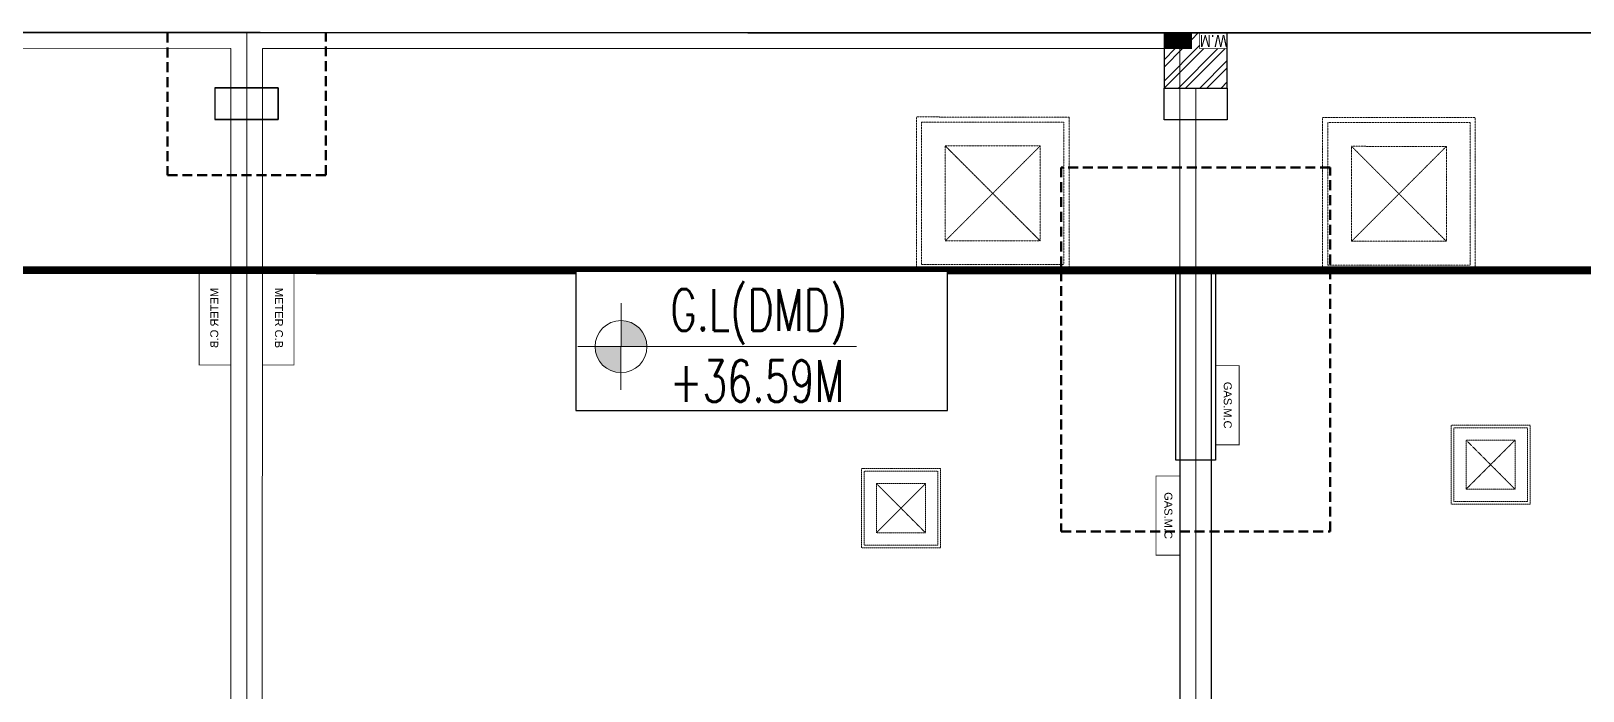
# Model space of a CAD drawing. Header units: centimetres. Extents: x -6122352 to 6876996, y -1694241 to 2592194.
# Drawn here: x 114826 to 124638, y -22328 to -18159 of the extents above; entities that cross this region are included whole.
import ezdxf
from ezdxf.enums import TextEntityAlignment as Align
from ezdxf.xclip import XClip

# ---------------------------------------------------------------- set-up
doc = ezdxf.new("R2010")
doc.units = ezdxf.units.CM
doc.header["$MEASUREMENT"] = 0
doc.header["$XCLIPFRAME"] = 2
for name, pattern in [('23585-XR-AR-END-SETTING OUT PLAN$0$HIDDEN', [0.375, 0.25, -0.125]), ('DASHED2', [0.375, 0.25, -0.125]), ('XR-AR-END-SETTING OUT PLAN$0$23261-XR-AR-SI-GF$0$HIDDEN', [0.375, 0.25, -0.125])]:
    doc.linetypes.add(name, pattern=pattern)
doc.layers.add('08-Compound Wall-4', color=7, linetype='Continuous', lineweight=25, true_color=0xff4405)
doc.layers.add('23585-XR-AR-DAMAC PLOT LIMITS$0$1-End units', color=7, linetype='Continuous', lineweight=5, true_color=0xf8991e)
for name, color, linetype in [('23585-XR-AR-BOUNDARY WALLS AND SETBACKS$0$setback', 7, 'XR-AR-END-SETTING OUT PLAN$0$23261-XR-AR-SI-GF$0$HIDDEN'), ('23585-XR-AR-END-ANNO-GF$0$XR-END-GROUND FLOOR PLAN$0$XR-MIDDLE-GROUND FLOOR PLAN$0$-LPG-CABINET', 6, 'Continuous'), ('23585-XR-AR-MID-ANNO-GF$0$945-4P-1-101-GROUND FLOOR PLAN$0$XR-MIDDLE-GROUND FLOOR PLAN$0$XR-MIDDLE-GROUND FLOOR PLAN$0$-LPG-CABINET', 6, 'Continuous'), ('@MI-MEP', 7, 'Continuous'), ('@MI-REF LAYER', 7, 'Continuous'), ('B_TH_4', 7, 'Continuous'), ('XR-AR-MID-SETTING OUT FOR MASTER$0$23585-XR-AR-MID-GROUND FLOOR$0$GS-HATCH-FLOOR TILE', 251, 'Continuous'), ('XREF1$0$S-LEVELS', 2, 'Continuous'), ('XREF1$0$TYPICAL NEW PROFILE', 3, 'Continuous')]:
    doc.layers.add(name, color=color, linetype=linetype)
for name, color, linetype, lineweight in [('23585-XR-AR-DAMAC PLOT LIMITS$0$1-Mid units', 41, 'Continuous', 5), ('23585-XR-AR-END-ANNO-GF$0$XR-END-GROUND FLOOR PLAN$0$XR-MIDDLE-GROUND FLOOR PLAN$0$S-ANNO-TXT', 3, 'Continuous', 25), ('23585-XR-AR-END-SETTING OUT PLAN$0$A-FLOR-UNDR', 8, '23585-XR-AR-END-SETTING OUT PLAN$0$HIDDEN', 5), ('23585-XR-AR-MID-ANNO-GF$0$945-4P-1-101-GROUND FLOOR PLAN$0$XR-MIDDLE-GROUND FLOOR PLAN$0$XR-MIDDLE-GROUND FLOOR PLAN$0$-DR-RW', 6, 'Continuous', 5), ('23585-XR-AR-MID-ANNO-GF$0$945-4P-1-101-GROUND FLOOR PLAN$0$XR-MIDDLE-GROUND FLOOR PLAN$0$XR-MIDDLE-GROUND FLOOR PLAN$0$S-ANNO-TXT', 3, 'Continuous', 25), ('@ Foundations', 4, 'DASHED2', 50), ('A-ANNO-TEXT', 3, 'Continuous', 25), ('A-FLOR-XREF', 7, 'Continuous', 9), ('A-WALL', 7, 'Continuous', 30), ('A-WALL-PATT', 8, 'Continuous', 5), ('XR-AR-END-SETTING OUT PLAN$0$23585-XR-AR-END-GROUND FLOOR$0$S-COLS', 51, 'Continuous', 40), ('XR-AR-END-SETTING OUT PLAN$0$23585-XR-AR-END-GROUND FLOOR$0$S-COLS-PATT', 8, 'Continuous', 5), ('XR-AR-MID-SETTING OUT FOR MASTER$0$23585-XR-AR-MID-GROUND FLOOR$0$A-FLOR-PATT', 8, 'Continuous', 5), ('XR-AR-MID-SETTING OUT FOR MASTER$0$23585-XR-AR-MID-GROUND FLOOR$0$S-COLS', 51, 'Continuous', 40), ('XR-END-GROUND FLOOR PLAN$0$XR-END-GROUND FLOOR PLAN$0$A-FLOR-PATT_EXT', 8, 'Continuous', 5), ('XR-END-GROUND FLOOR PLAN$0$XR-MIDDLE TYPE 2-GROUND FLOOR PLAN$0$XR-MIDDLE-GROUND FLOOR PLAN$0$-DR-RW', 6, 'Continuous', 5), ('XR-END-GROUND FLOOR PLAN$0$XR-MIDDLE TYPE 2-GROUND FLOOR PLAN$0$XR-MIDDLE-GROUND FLOOR PLAN$0$S-ANNO-TXT', 3, 'Continuous', 25), ('XREF1$0$36-TAGLVL', 23, 'Continuous', 9)]:
    doc.layers.add(name, color=color, linetype=linetype, lineweight=lineweight)
doc.styles.add('23585-XR-AR-END-ANNO-GF$0$SDC-TEXT', font='arial.ttf')
doc.styles.add('23585-XR-AR-MID-ANNO-GF$0$SDC-TEXT', font='arial.ttf')
doc.styles.add('XR-END-GROUND FLOOR PLAN$0$XR-MIDDLE TYPE 2-GROUND FLOOR PLAN$0$XR-MIDDLE-GROUND FLOOR PLAN$0$Arial_1', font='arial.ttf', dxfattribs={"height": 0.00295059880239521})
doc.styles.add('XREF1$0$DLT_TEXT', font='romans.shx', dxfattribs={"width": 0.7})

# ---------------------------------------------------------------- blocks, each defined once
blk = doc.blocks.new('23585-XR-AR-BOUNDARY WALLS AND SETBACKS')
at = {"layer": '23585-XR-AR-BOUNDARY WALLS AND SETBACKS$0$setback', "ltscale": 40, "const_width": 0.05}
blk.add_lwpolyline([(496482.7465575228, 2768938.266069014), (496468.3693618508, 2768951.439640108), (496472.5242740114, 2768955.974177996), (496476.5774013817, 2768960.39789873), (496480.6310491082, 2768964.821550814), (496484.6844491076, 2768969.245350815), (496488.7378421992, 2768973.669143274), (496492.8907719729, 2768978.201506046), (496507.268439416, 2768965.02861297), (496503.11500178, 2768960.495598367), (496499.0616017811, 2768956.071798366), (496495.0082017799, 2768951.647998367), (496490.9548017806, 2768947.224198367), (496486.9014429426, 2768942.800443289)], close=True, dxfattribs=at)
blk = doc.blocks.new('A$C9d9485f6')
at = {"layer": 'A-ANNO-TEXT', "rotation": 312.4881850805905}
blk.add_blockref('23585-XR-AR-BOUNDARY WALLS AND SETBACKS', (-2377088.534775567, -1504219.252137818), dxfattribs=at)
blk = doc.blocks.new('23585-XR-AR-DAMAC PLOT LIMITS')
at = {"layer": '23585-XR-AR-DAMAC PLOT LIMITS$0$1-End units', "color": 251, "true_color": 0x636466}
blk.add_lwpolyline([(496511.5071, 2768965.2139), (496505.3268999998, 2768958.468900001), (496487.6319000004, 2768974.682499999), (496493.8114999998, 2768981.4267)], close=True, dxfattribs=at)
at = {"layer": '23585-XR-AR-DAMAC PLOT LIMITS$0$1-Mid units', "color": 251, "true_color": 0x636466}
for points in [[(496501.2735000001, 2768954.0451), (496483.5784999998, 2768970.2587), (496487.6319000004, 2768974.682499999), (496505.3268999998, 2768958.468900001)], [(496497.2200999996, 2768949.621300001), (496479.5251000002, 2768965.834899999), (496483.5784999998, 2768970.2587), (496501.2735000001, 2768954.0451)]]:
    blk.add_lwpolyline(points, close=True, dxfattribs=at)
blk = doc.blocks.new('A$Cf093b529')
at = {"layer": 'A-ANNO-TEXT'}
blk.add_blockref('23585-XR-AR-DAMAC PLOT LIMITS', (-495391.9901121984, -2768603.441896566), dxfattribs=at)
blk = doc.blocks.new('XR-AR-END-SETTING OUT PLAN$0$23585-XR-AR-END-GROUND FLOOR$0$A$C75a8815d')
at = {"layer": 'XR-AR-END-SETTING OUT PLAN$0$23585-XR-AR-END-GROUND FLOOR$0$S-COLS', "color": 252, "lineweight": 30}
for points in [[(6024.964285135269, -3999.999947786331), (6024.964285135269, -2799.999948263168), (6274.964284658432, -2799.999948740005), (6274.964285373688, -3999.999948263168)], [(5949.870653390884, -4949.998572587967), (6349.870653390884, -4949.998572349548), (6349.870653867722, -5149.998572349548), (5949.870653629303, -5149.99857211113)]]:
    blk.add_lwpolyline(points, close=True, dxfattribs=at)
blk = doc.blocks.new('23585-XR-AR-END-SETTING OUT PLAN$0$MH-800')
at = {"ltscale": 5}
for p, q in [((-294.2866479934596, -650.7456844130211), (305.7133520064239, -50.74568441302017)), ((-294.2866479934596, -50.74568441302108), (305.7133520064239, -650.7456844130202))]:
    blk.add_line(p, q, dxfattribs=at)
for points in [[(-476.9225677270265, 131.8902353205449), (-476.9225677270265, -833.381604146587), (488.3492717399907, -833.381604146588), (488.3492717399907, 131.8902353205449)], [(-444.2866479934597, 99.25431558697892), (-444.2866479934596, -800.7456844130211), (455.7133520064239, -800.7456844130202), (455.7133520064241, 99.2543155869771)], [(-294.2866479934596, -50.74568441302108), (-294.2866479934596, -650.7456844130211), (305.7133520064239, -650.7456844130202), (305.7133520064239, -50.74568441302017)]]:
    blk.add_lwpolyline(points, close=True, dxfattribs=at)
blk = doc.blocks.new('A$Cb2291f53')
blk.add_wipeout([(-200.00083404560428, 0.45032184000598363), (199.99916595409016, 0.45032184000598363), (199.99374185594934, 350.2358142019075), (-200.0062581437451, 350.2358142019075)])
at = {"layer": 'A-WALL-PATT'}
h = blk.add_hatch(dxfattribs=at)
h.set_pattern_fill('ANSI32', color=252, scale=10)
h.set_pattern_definition([(44.99999999999999, (-9150.002121202524, -3.605964593589306e-08), (-67.3519209080187, 67.3519209080187), []), (44.99999999999999, (-9105.100821202523, -3.605964593589306e-08), (-67.3519209080187, 67.3519209080187), [])])
h.paths.add_polyline_path([(-200.000834057435, 350.2358142078083), (-200.0008340456043, 99.99997110869299), (-25.08044399994833, 99.9999705669834), (-25.08044400054496, -2.657325239852071e-07), (24.99742407832673, 0.4503218400059268), (24.99742407832673, 100.4503218400059), (199.9991659493535, 100.4503218483005), (199.999165942274, 350.2358141960067)])
at = {"layer": 'A-WALL'}
blk.add_lwpolyline([(-200.0008340456043, 0.4503218400059268), (199.9991659540901, 0.4503218400059268), (199.9937418559493, 350.2358142019075), (-200.0062581437451, 350.2358142019075)], close=True, dxfattribs=at)
at = {"layer": 'XR-END-GROUND FLOOR PLAN$0$XR-END-GROUND FLOOR PLAN$0$A-FLOR-PATT_EXT'}
blk.add_line((100.0021185953301, 0), (-100.0021185953301, 0), dxfattribs=at)
at = {"layer": 'XR-END-GROUND FLOOR PLAN$0$XR-MIDDLE TYPE 2-GROUND FLOOR PLAN$0$XR-MIDDLE-GROUND FLOOR PLAN$0$-DR-RW', "ltscale": 100, "const_width": 5}
for points in [[(-200.0008340753848, -1.630542101338506e-07), (-200.0008340747809, 99.9999712113713), (-25.0804440291322, 99.9999712113713), (-25.08044402972882, -1.630542101338506e-07)], [(24.99742404915014, -6.913469405844808e-07), (24.99742404974677, 99.99997068307857), (199.9178140954027, 99.99997068307857), (199.9178140947988, -6.913469405844808e-07)]]:
    blk.add_lwpolyline(points, close=True, dxfattribs=at)
at = {"layer": 'XR-END-GROUND FLOOR PLAN$0$XR-MIDDLE TYPE 2-GROUND FLOOR PLAN$0$XR-MIDDLE-GROUND FLOOR PLAN$0$S-ANNO-TXT', "style": 'XR-END-GROUND FLOOR PLAN$0$XR-MIDDLE TYPE 2-GROUND FLOOR PLAN$0$XR-MIDDLE-GROUND FLOOR PLAN$0$Arial_1', "width": 0.8}
for p in [(-112.1458292370589, 52.01606430610263), (112.8524288874687, 52.0160637778099)]:
    blk.add_text('W.M', height=75, dxfattribs=at).set_placement(p, align=Align.MIDDLE)
blk = doc.blocks.new('XR-AR-END-SETTING OUT PLAN')
at = {"layer": '08-Compound Wall-4', "ltscale": 100}
blk.add_lwpolyline([(9050.103267982602, 5499.998775005341), (9050.09251640737, 1499.998362064362), (9250.094742581248, 1499.998362064362), (9250.109640672803, 5500)], dxfattribs=at)
at = {"layer": '23585-XR-AR-END-ANNO-GF$0$XR-END-GROUND FLOOR PLAN$0$XR-MIDDLE-GROUND FLOOR PLAN$0$-LPG-CABINET', "ltscale": 100, "const_width": 5}
blk.add_lwpolyline([(9024.997055258737, 2603.310094525569), (9024.997055258737, 2103.310094525569), (8874.997055258737, 2103.310094525569), (8874.997055258737, 2603.310094525569)], close=True, dxfattribs=at)
at = {"layer": '23585-XR-AR-END-SETTING OUT PLAN$0$A-FLOR-UNDR', "color": 8, "ltscale": 100, "xscale": -0.5182770836547854, "yscale": 0.5182770836547854, "zscale": 0.5182770836547854, "rotation": 270.0000009865863}
blk.add_blockref('23585-XR-AR-END-SETTING OUT PLAN$0$MH-800', (7466.668796461127, 2725.294538202917, -0.003005374467380919), dxfattribs=at)
at = {"layer": '23585-XR-AR-END-SETTING OUT PLAN$0$A-FLOR-UNDR', "color": 8, "ltscale": 100, "xscale": -1, "rotation": 270.0000009865863}
blk.add_blockref('23585-XR-AR-END-SETTING OUT PLAN$0$MH-800', (8215.359033365876, 1011.689828328039), dxfattribs=at)
at = {"layer": 'XR-AR-END-SETTING OUT PLAN$0$23585-XR-AR-END-GROUND FLOOR$0$S-COLS-PATT', "color": 8}
blk.add_blockref('XR-AR-END-SETTING OUT PLAN$0$23585-XR-AR-END-GROUND FLOOR$0$A$C75a8815d', (3000.129344239831, 5499.998310089111), dxfattribs=at)
at = {"layer": '23585-XR-AR-END-ANNO-GF$0$XR-END-GROUND FLOOR PLAN$0$XR-MIDDLE-GROUND FLOOR PLAN$0$S-ANNO-TXT', "style": '23585-XR-AR-END-ANNO-GF$0$SDC-TEXT'}
blk.add_text('GAS.M.C', height=50, rotation=90, dxfattribs=at).set_placement((8947.053550351517, 2352.897616613915), align=Align.MIDDLE)
at = {"layer": 'A-FLOR-XREF'}
blk.add_blockref('A$Cb2291f53', (9150.221544450473, -2.761050109256757e-05), dxfattribs=at)
blk = doc.blocks.new('END UNIT')
at = {"xscale": 0.001, "yscale": 0.001, "zscale": 0.001}
blk.add_blockref('XR-AR-END-SETTING OUT PLAN', (-9.150201729830158, 0), dxfattribs=at)
blk = doc.blocks.new('XR-AR-MID-SETTING OUT FOR MASTER$0$23585-XR-AR-MID-GROUND FLOOR$0$945-4P-1-101-GROUND FLOOR PLAN$0$XR-MIDDLE-CAR PARK HATCH')
at = {"layer": 'XR-AR-MID-SETTING OUT FOR MASTER$0$23585-XR-AR-MID-GROUND FLOOR$0$A-FLOR-PATT'}
blk.add_lwpolyline([(9250.002853021142, 100.0129149327577), (9249.99679574091, 5500.000000009181), (15050.00005108526, 5502.664669244065), (15050.00005108526, 100.450321876061)], close=True, dxfattribs=at)
blk = doc.blocks.new('XR-AR-MID-SETTING OUT FOR MASTER$0$23585-XR-AR-MID-GROUND FLOOR$0$A$C08698786')
at = {"layer": 'XR-AR-MID-SETTING OUT FOR MASTER$0$23585-XR-AR-MID-GROUND FLOOR$0$S-COLS', "color": 252, "lineweight": 30}
for points in [[(-200.1009931564331, 549.9997375011444), (199.8990068435669, 549.9997372627258), (199.8990068435669, 349.999737739563), (-200.1009931564331, 349.9997375011444)], [(5799.899006843567, 549.9997372627258), (6199.899006605148, 549.9997370243073), (6199.899006843567, 349.9997375011444), (5799.899006843567, 349.9997372627258)]]:
    blk.add_lwpolyline(points, close=True, dxfattribs=at)
blk = doc.blocks.new('XR-AR-MID-SETTING OUT FOR MASTER')
at = {"layer": '23585-XR-AR-MID-ANNO-GF$0$945-4P-1-101-GROUND FLOOR PLAN$0$XR-MIDDLE-GROUND FLOOR PLAN$0$XR-MIDDLE-GROUND FLOOR PLAN$0$-DR-RW', "ltscale": 100, "const_width": 5}
blk.add_lwpolyline([(5900.05176121055, 1500.450321767838), (5700.05176121055, 1500.450321767838), (5700.05176121055, 2100.450321767838), (5900.05176121055, 2100.450321767838)], close=True, dxfattribs=at)
at = {"layer": '23585-XR-AR-MID-ANNO-GF$0$945-4P-1-101-GROUND FLOOR PLAN$0$XR-MIDDLE-GROUND FLOOR PLAN$0$XR-MIDDLE-GROUND FLOOR PLAN$0$-LPG-CABINET', "ltscale": 100, "const_width": 5}
blk.add_lwpolyline([(250.0585004000168, 3300.452212361579), (250.0585004000168, 2800.452212361579), (100.0585004000168, 2800.452212361579), (100.0585004000168, 3300.452212361579)], close=True, dxfattribs=at)
at = {"layer": '08-Compound Wall-4', "ltscale": 100}
blk.add_blockref('XR-AR-MID-SETTING OUT FOR MASTER$0$23585-XR-AR-MID-GROUND FLOOR$0$945-4P-1-101-GROUND FLOOR PLAN$0$XR-MIDDLE-CAR PARK HATCH', (-9150.000085264444, 0.1875896453857422), dxfattribs=at)
at = {"layer": '23585-XR-AR-END-SETTING OUT PLAN$0$A-FLOR-UNDR', "color": 8, "ltscale": 100, "xscale": -0.5182770836547854, "yscale": 0.5182770836547854, "zscale": 0.5182770836547854, "rotation": 270.0000009865863}
blk.add_blockref('23585-XR-AR-END-SETTING OUT PLAN$0$MH-800', (2044.600959901667, 3001.106258045715, -0.002995261741824737), dxfattribs=at)
at = {"layer": '23585-XR-AR-END-SETTING OUT PLAN$0$A-FLOR-UNDR', "color": 8, "ltscale": 100, "xscale": -1, "rotation": 270.0000009865863}
blk.add_blockref('23585-XR-AR-END-SETTING OUT PLAN$0$MH-800', (1633.529236924, 1009.498782204852), dxfattribs=at)
at = {"layer": 'XR-AR-MID-SETTING OUT FOR MASTER$0$23585-XR-AR-MID-GROUND FLOOR$0$GS-HATCH-FLOOR TILE', "color": 8}
blk.add_blockref('XR-AR-MID-SETTING OUT FOR MASTER$0$23585-XR-AR-MID-GROUND FLOOR$0$A$C08698786', (-1.490116119384766e-07, 0), dxfattribs=at)
at = {"layer": '23585-XR-AR-MID-ANNO-GF$0$945-4P-1-101-GROUND FLOOR PLAN$0$XR-MIDDLE-GROUND FLOOR PLAN$0$XR-MIDDLE-GROUND FLOOR PLAN$0$S-ANNO-TXT', "color": 3, "style": '23585-XR-AR-MID-ANNO-GF$0$SDC-TEXT'}
for s, p in [('GAS.M.C', (172.1149954927678, 3050.039734449925)), ('METER C.B', (5795.544322382313, 1802.866097628541))]:
    blk.add_text(s, height=50, rotation=90, dxfattribs=at).set_placement(p, align=Align.MIDDLE)
blk = doc.blocks.new('MID UNIT')
at = {"xscale": 0.001, "yscale": 0.001, "zscale": 0.001}
blk.add_blockref('XR-AR-MID-SETTING OUT FOR MASTER', (0, 0), dxfattribs=at)
blk = doc.blocks.new('TH_4')
blk.add_blockref('END UNIT', (495802.3053798428, 2769130.514097063))
blk.add_blockref('MID UNIT', (495802.3053798428, 2769130.514097063))
at = {"xscale": -1}
blk.add_blockref('MID UNIT', (495814.3053798475, 2769130.514097063), dxfattribs=at)
blk = doc.blocks.new('A$C780da55d')
at = {"layer": 'B_TH_4', "xscale": 1.000039159572381, "yscale": 1.000039159572381, "zscale": 1.000039159572381}
blk.add_blockref('TH_4', (-495814.0704651335, -2769239.302089663), dxfattribs=at)
blk = doc.blocks.new('23585-XR-AR-MALDIVE-2$0$TH_4')
blk.add_blockref('A$C780da55d', (495794.655359471, 2769130.864096801))
at = {"layer": '@ Foundations', "linetype": 'DASHED2', "ltscale": 0.25}
blk.add_lwpolyline([(495801.4554292943, 2769131.364759291), (495803.1554292943, 2769131.364759291), (495803.1554292943, 2769133.66475929), (495801.4554292943, 2769133.66475929)], close=True, dxfattribs=at)
at = {"layer": '@ Foundations', "linetype": 'DASHED2', "ltscale": 0.25, "elevation": -5.795124248494133e-09}
blk.add_lwpolyline([(495808.8061370627, 2769131.41405448), (495807.805326706, 2769131.41405448), (495807.8049481167, 2769130.51405448), (495808.8057584733, 2769130.51405448)], close=True, dxfattribs=at)
blk = doc.blocks.new('A$Ca180d4cc')
at = {"color": 1, "true_color": 0xeb0000, "const_width": 0.01}
blk.add_lwpolyline([(33.14810496848077, 0.0001849504187703133), (27.14823525026441, -2.328306436538696e-10), (21.14824276231229, 0.0002450824249535799), (15.14823792874813, 0.0002075904048979282), (9.148233095183969, 0.0001700997818261385), (0.001010030508041382, 0.0001753086689859629), (0, 23.9999491032213), (9.14821824291721, 24.00004197121598), (15.14822307694703, 24.00007946440019), (21.14822790957987, 24.00011695502326), (27.1482327436097, 24.00015444657765), (33.14823757577688, 24.00019193859771), (42.29828637372702, 24.00006328010932), (42.2983012245968, 0.0001914068125188351)], close=True, dxfattribs=at)
blk = doc.blocks.new('XREF1$0$LVL  ATTR')
at = {"color": 7}
blk.add_wipeout([(-0.33727806633866564, 0.38352486299273547), (1.8973092599409713, 0.38352486299273547), (1.8973092599409713, -0.45047952129880775), (-0.33727806633866564, -0.4504795212988073)], dxfattribs=at)
at = {"layer": 'XREF1$0$36-TAGLVL', "extrusion": (-4.888139810645865e-07, 1.406522031717416e-17, 0.9999999999998805)}
h = blk.add_hatch(color=252, dxfattribs=at)
h.paths.add_polyline_path([(-0.06536514837319736, 0.1562500046566129, 0.4142135623730951), (-0.2216151483731973, 4.656612873077392e-09), (-0.06536514837319736, 4.656612873077392e-09)])
h.paths.add_polyline_path([(0.09088485162680264, 4.656612873077392e-09), (-0.06536514837319736, 4.656612873077392e-09), (-0.06536514837319736, -0.1562499953433871, 0.4142135623730951)])
at = {"layer": 'XREF1$0$36-TAGLVL', "extrusion": (-4.888139810645865e-07, 1.406522031717408e-17, 0.9999999999998805)}
for p, q in [((-0.06536515014719235, -0.2604166821887048), (-0.06536515014719235, 0.2604166511446238)), ((1.351057254982072, -1.396983861923218e-08, 5.262988010916589e-07), (-0.3253053234689158, -1.396983861923218e-08, -1.018362459642307e-07))]:
    blk.add_line(p, q, dxfattribs=at)
blk.add_circle((-0.06536514830387681, -4.494034574497252e-25, 3.195139836529895e-08), 0.15625, dxfattribs=at)
at = {"layer": 'XREF1$0$S-LEVELS', "color": 1}
blk.add_lwpolyline([(-0.3372780663386656, 0.3835248629927364), (1.897309259940972, 0.3835248629927364), (1.897309259940972, -0.4504795212988069), (-0.3372780663386656, -0.4504795212988069)], close=True, dxfattribs=at)
at = {"layer": 'XREF1$0$TYPICAL NEW PROFILE', "color": 3, "style": 'XREF1$0$DLT_TEXT', "width": 0.7}
for tag, p in [('+0.00M', (0.2413431143818681, 0.067100426539497, -0.0001437184612911057)), ('S.S.L', (0.2413431143818681, -0.3452672204089993, -0.0001437184612911057))]:
    blk.add_attdef(tag, p, '', height=0.2500000000000001, dxfattribs=at)
blk = doc.blocks.new('A$C2baae4c6')
at = {"color": 1, "true_color": 0xeb0000, "const_width": 0.01}
blk.add_lwpolyline([(33.14810496842256, 1.311443219427019), (27.14823525008978, 1.311258269008249), (21.14824276213767, 1.311503351666033), (15.14823792834068, 1.311465859413147), (9.148233095358592, 1.311428369022906), (0.00101003039162606, 1.311433577910066), (0, 25.31120737222955), (9.148218243033625, 25.31130024045706), (15.14822307694703, 25.31133773364127), (21.14822790940525, 25.31137522403151), (27.14823274326045, 25.31141271581873), (33.14823757571867, 25.31145020760596), (42.2982863735524, 25.31132154911757), (42.29830122442218, 1.311449675820768)], close=True, dxfattribs=at)

msp = doc.modelspace()

# ---------------------------------------------------------------- block references
at = {"layer": '@MI-REF LAYER', "xscale": 1000, "yscale": 1000, "zscale": 1000}
msp.add_blockref('A$C9d9485f6', (-23958.95045533385, 48155.57226163784), dxfattribs=at)
at = {"layer": '@MI-REF LAYER', "xscale": 1000, "yscale": 1000, "zscale": 1000, "rotation": 312.4882903633292}
msp.add_blockref('A$Cf093b529', (-891608.7329339073, 539022.7201118186), dxfattribs=at)

# ---------------------------------------------------------------- next in the draw order: block references
at = {"layer": '@MI-REF LAYER'}
ref = msp.add_blockref('23585-XR-AR-MALDIVE-2$0$TH_4', (496417262.486582, 2769024071.136306), dxfattribs=dict(at, xscale=999.9999999999998, yscale=999.9999999999998, zscale=999.9999999999998, rotation=179.9898040398786))
XClip(ref).set_block_clipping_path([(495835.39554444235, 2769154.4543920932), (495826.3054936873, 2769154.4143740092), (495820.3054908863, 2769154.4143365184), (495814.30548605276, 2769154.414299026), (495808.30548121966, 2769154.4142615357), (495802.3054763861, 2769154.4142240435), (495793.3572849813, 2769154.454544789), (495793.3582675471, 2769130.514365376), (495835.3955587419, 2769130.5143724433)])

# ---------------------------------------------------------------- next in the draw order: block references
at = {"layer": '@MI-MEP', "color": 10, "xscale": 1000, "yscale": 1000, "zscale": 1000, "rotation": 179.9898040371397}
msp.add_blockref('A$Ca180d4cc', (131337.7931331814, -18171.28413188925), dxfattribs=at)

# ---------------------------------------------------------------- next in the draw order: block references
at = {"layer": '@MI-REF LAYER', "color": 7}
ref = msp.add_blockref('XREF1$0$LVL  ATTR', (118624.7337432828, -20152.46514270129, 0.1511171693096003), dxfattribs=dict(at, xscale=-1051.480567989675, yscale=1051.480567989676, zscale=1051.480567989675, rotation=179.9901630537804))
ref.add_attrib('S.S.L', 'G.L(DMD)', (118867.7972744305, -20052.33524122261), dxfattribs={"layer": 'XREF1$0$TYPICAL NEW PROFILE', "color": 3, "height": 262.8701419974187, "rotation": 359.9901663468185, "style": 'XREF1$0$DLT_TEXT', "width": 0.7})
ref.add_attrib('+0.00M', '+36.59M', (118865.4946257837, -20501.66984393338), dxfattribs={"layer": 'XREF1$0$TYPICAL NEW PROFILE', "color": 3, "height": 262.8701419974187, "rotation": 359.9901663468185, "style": 'XREF1$0$DLT_TEXT', "width": 0.7})

# ---------------------------------------------------------------- next in the draw order: block references
at = {"layer": '@MI-REF LAYER', "color": 10, "xscale": 1000, "yscale": 1000, "zscale": 1000, "rotation": 179.9898040371397}
msp.add_blockref('A$C2baae4c6', (131338.0264756741, -16860.02588365775), dxfattribs=at)

doc.saveas('drawing.dxf')
